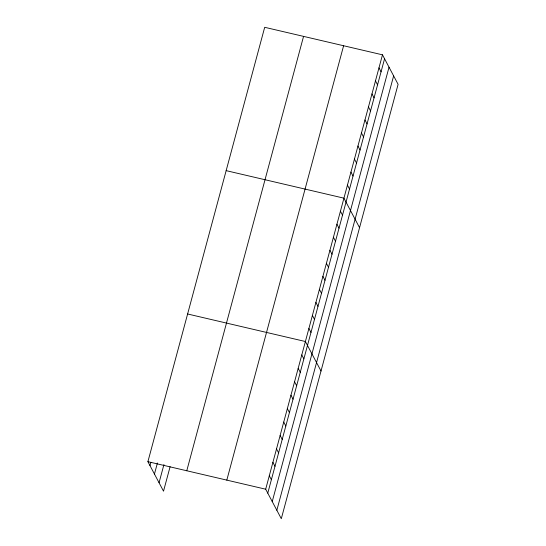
<?xml version="1.0" encoding="UTF-8"?>
<svg xmlns="http://www.w3.org/2000/svg" width="546" height="546" viewBox="0 0 546 546"><rect width="100%" height="100%" fill="white"/><g stroke="black" fill="none" stroke-linecap="round" stroke-linejoin="round"><path stroke-width="0.82" d="M170.106 466.693L163.52 491.175L147.905 461.677L264.694 27.3L382.48 54.825L398.095 84.323L281.306 518.7L265.684 489.202L382.48 54.825M149.986 465.615L150.839 462.455M154.457 474.051L157.425 462.994M159.057 482.739L163.936 464.578M186.773 470.761L303.562 36.384M226.815 480.118L343.611 45.741M267.772 493.14L384.568 58.763M272.236 501.576L389.032 67.199M276.836 510.264L393.632 75.887M226.153 170.645L343.939 198.171L359.555 227.668M187.612 313.991L305.398 341.516L321.014 371.014M147.905 461.677L265.684 489.202M378.979 67.854L381.06 71.799M375.471 80.89L377.559 84.828M371.969 93.919L374.051 97.857M368.461 106.948L370.55 110.893M364.96 119.984L367.048 123.922M361.459 133.012L363.54 136.95M357.951 146.041L360.039 149.986M354.45 159.077L356.538 163.015M350.948 172.106L353.03 176.044M347.44 185.135L349.529 189.08M340.431 211.2L342.519 215.138M336.93 224.229L339.018 228.173M333.429 237.264L335.51 241.202M329.921 250.293L332.009 254.231M326.419 263.329L328.501 267.267M322.911 276.358L325 280.296M319.41 289.387L321.498 293.325M315.909 302.423L317.99 306.361M312.401 315.452L314.489 319.39M308.899 328.48L310.988 332.418M301.788 354.941L303.869 358.879M298.177 368.366L300.259 372.304M294.567 381.791L296.649 385.729M290.957 395.215L293.038 399.16M287.346 408.647L289.435 412.585M283.736 422.072L285.824 426.01M280.125 435.496L282.214 439.434M276.515 448.921L278.603 452.859M272.904 462.346L274.993 466.291M269.294 475.778L271.382 479.716"/></g></svg>
